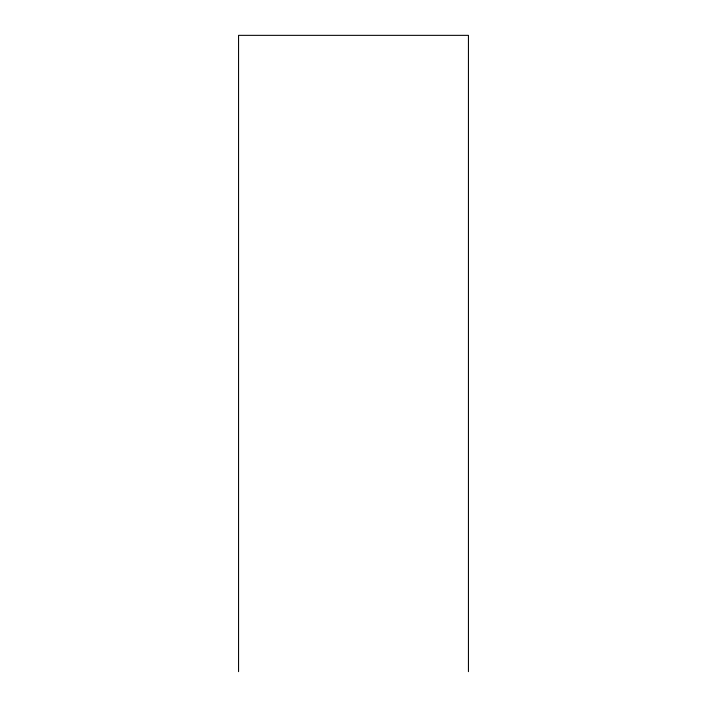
<?xml version="1.0" encoding="UTF-8"?>
<svg xmlns="http://www.w3.org/2000/svg" width="707" height="707" viewBox="0 0 707 707"><rect width="100%" height="100%" fill="white"/><g stroke="black" fill="none" stroke-linecap="round" stroke-linejoin="round"><path stroke-width="1.06" d="M468.441 671.65L468.441 35.35L238.559 35.35L238.559 671.65"/></g></svg>
